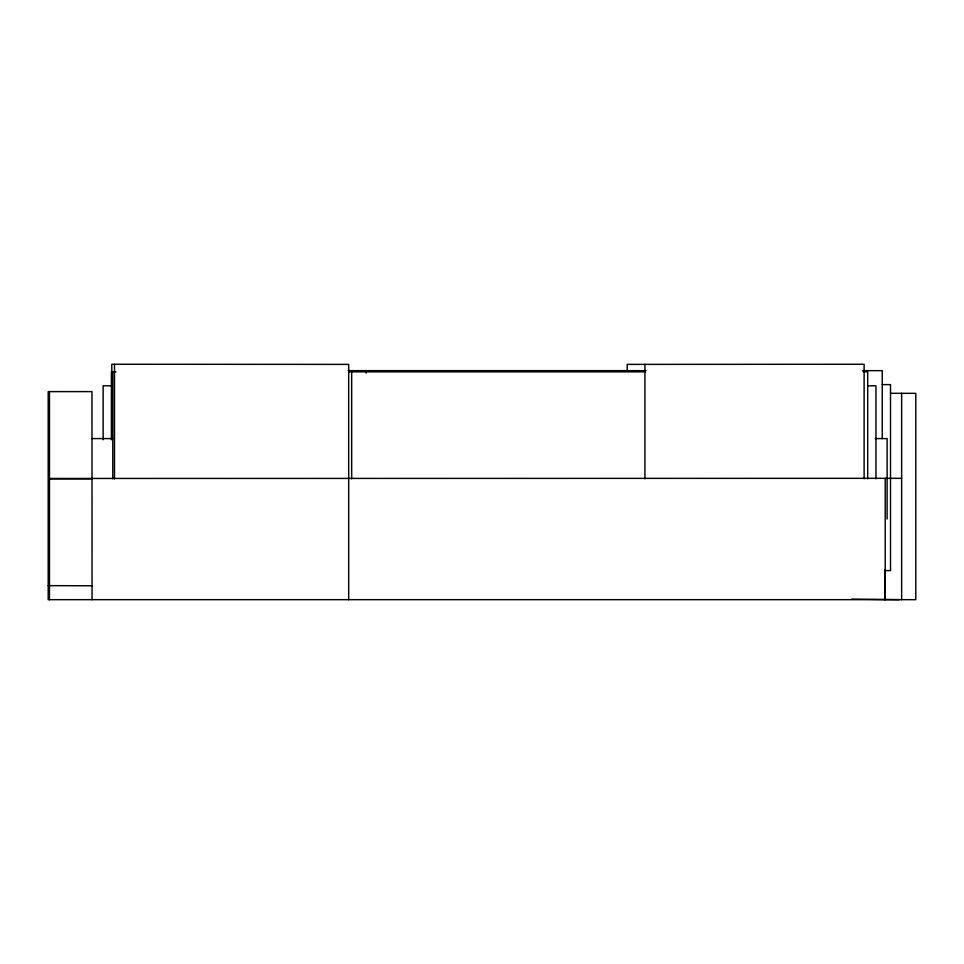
<?xml version="1.0" encoding="UTF-8"?>
<svg xmlns="http://www.w3.org/2000/svg" width="964" height="964" viewBox="0 0 964 964"><rect width="100%" height="100%" fill="white"/><g stroke="black" fill="none" stroke-linecap="round" stroke-linejoin="round"><path stroke-width="1.45" d="M92.062 599.668L91.966 391.613L48.2 391.625L48.2 599.668L915.8 599.668L915.8 393.324L890.435 393.324M348.197 370.646L646.049 370.646M862.684 370.646L882.241 370.646L882.241 438.596M115.909 371.839L111.39 371.839L111.39 439.777M349.089 371.839L645.434 371.839M863.178 371.839L867.696 371.839L867.696 478.807M882.241 384.612L890.507 384.612L890.507 570.616L885 570.616M111.39 385.805L103.124 385.805L103.124 439.777M867.696 385.805L875.963 385.805L875.963 478.807M91.966 438.584L112.788 438.584M875.216 438.584L887.109 438.584L887.109 519.018M49.465 478.457L901.641 478.325M49.465 478.915L91.966 478.903M48.2 585.642L91.966 585.775M851.73 599.114L899.135 599.668M901.641 393.324L901.641 599.668M885.217 478.325L885.217 599.62L885.193 585.775M884.844 569.543L884.844 599.668M864.118 478.783L864.118 364.259L627.227 364.38L627.227 370.598M644.916 364.259L644.916 478.783M366.236 370.646L366.236 373.08M351.679 371.839L351.679 478.807M348.691 599.741L348.691 364.38L111.8 364.259L111.8 386.576M114.499 364.38L114.499 478.903M112.788 371.839L112.788 478.807M49.465 391.625L49.465 599.668"/></g></svg>
